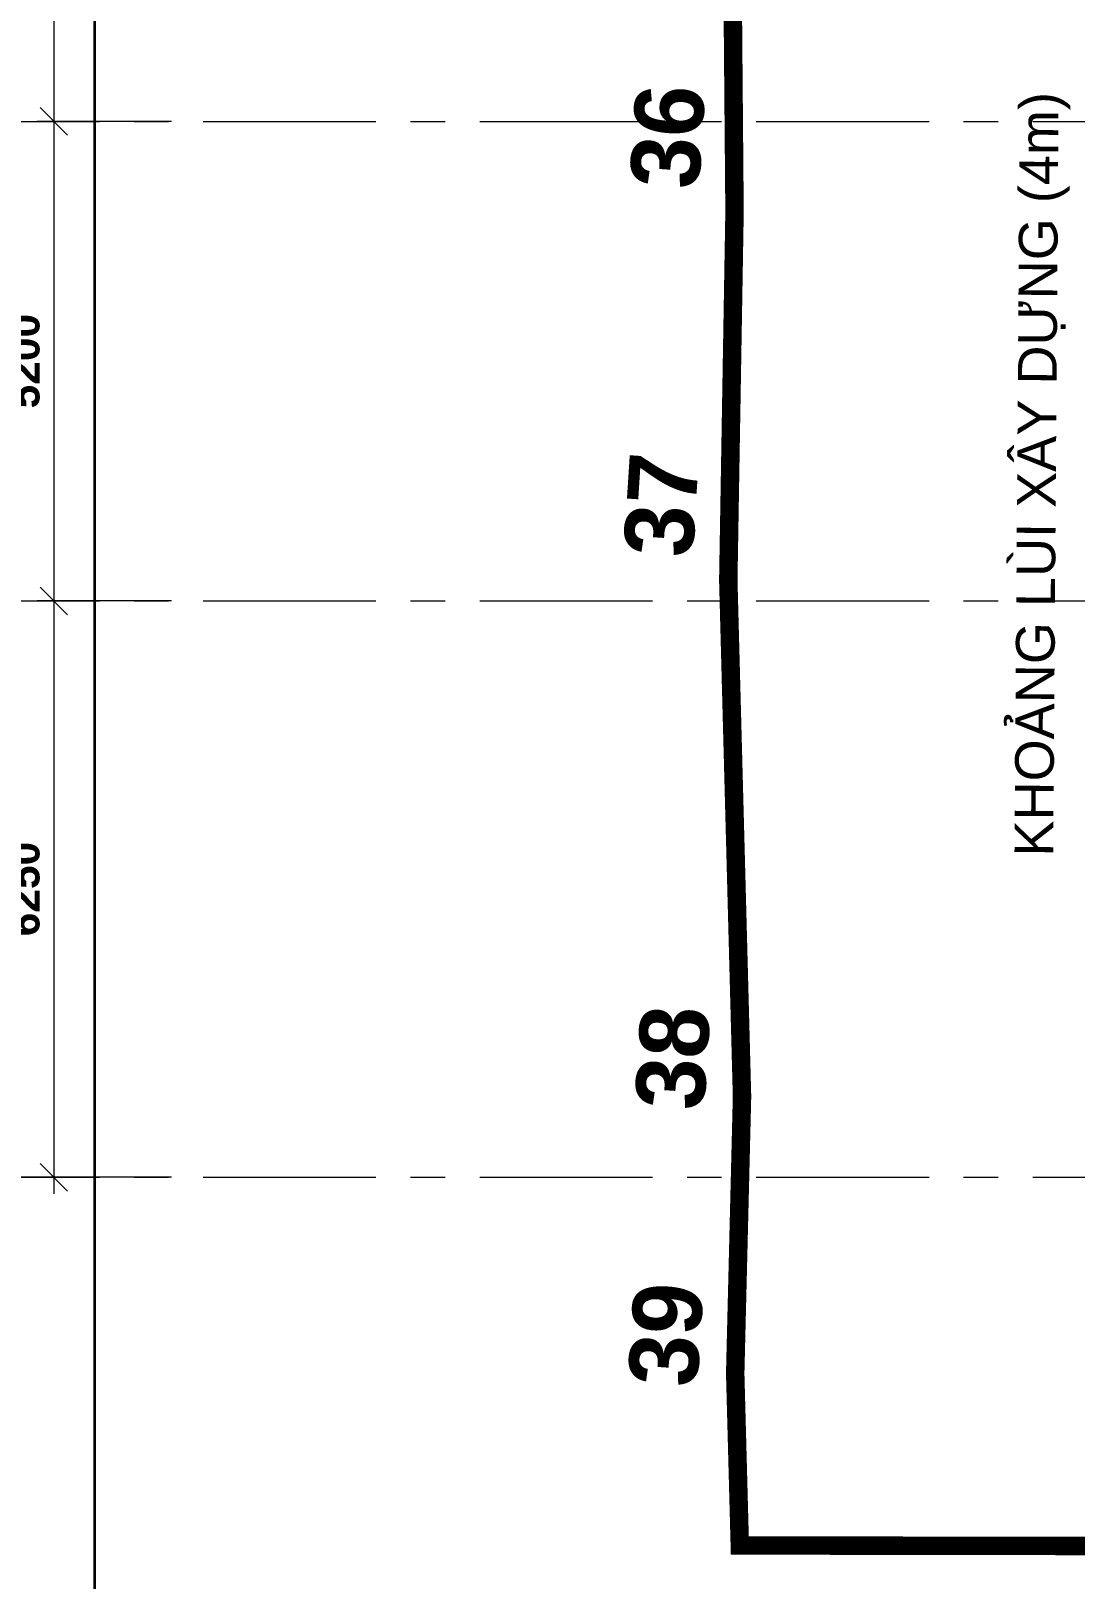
# Model space of a CAD drawing. Header units: millimetres. Extents: x -100356 to 314685, y 446 to 1273965.
# Drawn here: x 28363 to 39691, y 888592 to 905381 of the extents above; entities that cross this region are included whole.
import ezdxf
from ezdxf.xclip import XClip

# ---------------------------------------------------------------- set-up
doc = ezdxf.new("R2010")
doc.units = ezdxf.units.MM
doc.header["$XCLIPFRAME"] = 2
doc.linetypes.add('20180221 BF$0$DASHDOT', pattern=[1, 0.5, -0.25, 0, -0.25])
doc.linetypes.add('CENTER', pattern=[2, 1.25, -0.25, 0.25, -0.25])
doc.layers.get('DEFPOINTS').update_dxf_attribs({"lineweight": 13})
for name, color, linetype in [('20180221 BF$0$10', 1, 'Continuous'), ('20180221 BF$0$sohieu_diem', 2, 'Continuous'), ('20180221 BF$0$TREE', 99, 'Continuous')]:
    doc.layers.add(name, color=color, linetype=linetype)
for name, color, linetype, lineweight in [('20180221 BF$0$setback', 1, 'Continuous', 13), ('A.Concrete', 7, 'Continuous', 25), ('GJ', 1, 'Continuous', 13), ('LDIM OUT', 250, 'Continuous', 13), ('LGI', 250, 'CENTER', 9), ('luoicot', 30, 'Continuous', 13), ('TEXT', 6, 'Continuous', 20)]:
    doc.layers.add(name, color=color, linetype=linetype, lineweight=lineweight)
doc.layers.add('@area depoint', color=8, linetype='Continuous', lineweight=35, plot=False)
doc.styles.add('20180221 BF$0$VAPTIMN', font='VNI-Aptima-Bold.TTF')
doc.styles.add('ARIAL', font='Font - TrueType - Arial Bold.ttf')
doc.styles.add('VnArial', font='Font - TrueType - Arial.ttf')
doc.dimstyles.new('TL 150 OUT', dxfattribs={"dimscale": 150, "dimtxt": 2.2, "dimasz": 2, "dimexe": 1.2, "dimexo": 1.5, "dimgap": 1, "dimtad": 1, "dimdec": 0, "dimdsep": 46, "dimtxsty": 'ARIAL', "dimblk": 'OBLIQUE', "dimcen": 2, "dimdle": 1.2, "dimclrd": 256, "dimclre": 256, "dimclrt": 4, "dimaunit": 1, "dimadec": 0, "dimazin": 0, "dimtfac": 1, "dimtdec": 0, "dimtix": 1, "dimtmove": 2, "dimatfit": 3, "dimfxl": 1, "dimtolj": 1, "dimtzin": 0, "dimarcsym": 0})

# ---------------------------------------------------------------- blocks, each defined once
blk = doc.blocks.new('_Oblique')
at = {"color": 0, "linetype": 'ByBlock', "lineweight": -2}
blk.add_line((-0.5, -0.5), (0.5, 0.5), dxfattribs=at)
blk = doc.blocks.new('*D497')
at = {"layer": 'DEFPOINTS', "color": 0, "ltscale": 1000, "transparency": 16777216}
for p in [(2129, 30950), (3629, 30950), (2129, 24500)]:
    blk.add_point(p, dxfattribs=at)
at = {"layer": 'LDIM OUT', "lineweight": -2, "ltscale": 1000, "transparency": 16777216}
for p, q in [((3629, 24320), (3629, 31130)), ((2354, 30950), (3809, 30950)), ((2354, 24500), (3809, 24500))]:
    blk.add_line(p, q, dxfattribs=at)
at = {"layer": 'LDIM OUT', "lineweight": -2, "ltscale": 1000, "transparency": 16777216, "xscale": 300, "yscale": 300, "zscale": 300}
for p, rotation in [((3629, 30950), 90), ((3629, 24500), 270)]:
    blk.add_blockref('_Oblique', p, dxfattribs=dict(at, rotation=rotation))
at = {"layer": 'LDIM OUT', "color": 4, "ltscale": 1000, "transparency": 16777216, "insert": (3947, 27725), "char_height": 330, "attachment_point": 5, "rotation": 270, "style": 'ARIAL'}
blk.add_mtext('\\A1;6450', dxfattribs=at)
blk = doc.blocks.new('*D498')
at = {"layer": 'DEFPOINTS', "color": 0, "ltscale": 1000, "transparency": 16777216}
for p in [(2129, 36150), (3629, 36150), (2129, 30950)]:
    blk.add_point(p, dxfattribs=at)
at = {"layer": 'LDIM OUT', "lineweight": -2, "ltscale": 1000, "transparency": 16777216}
for p, q in [((3629, 30770), (3629, 36330)), ((2354, 36150), (3809, 36150)), ((2354, 30950), (3809, 30950))]:
    blk.add_line(p, q, dxfattribs=at)
at = {"layer": 'LDIM OUT', "lineweight": -2, "ltscale": 1000, "transparency": 16777216, "xscale": 300, "yscale": 300, "zscale": 300}
for p, rotation in [((3629, 36150), 90), ((3629, 30950), 270)]:
    blk.add_blockref('_Oblique', p, dxfattribs=dict(at, rotation=rotation))
at = {"layer": 'LDIM OUT', "color": 4, "ltscale": 1000, "transparency": 16777216, "insert": (3947, 33550), "char_height": 330, "attachment_point": 5, "rotation": 270, "style": 'ARIAL'}
blk.add_mtext('\\A1;5200', dxfattribs=at)
blk = doc.blocks.new('*D499')
at = {"layer": 'DEFPOINTS', "color": 0, "ltscale": 1000, "transparency": 16777216}
for p in [(2129, 42400), (3629, 42400), (2129, 36150)]:
    blk.add_point(p, dxfattribs=at)
at = {"layer": 'LDIM OUT', "lineweight": -2, "ltscale": 1000, "transparency": 16777216}
for p, q in [((3629, 35970), (3629, 42580)), ((2354, 42400), (3809, 42400)), ((2354, 36150), (3809, 36150))]:
    blk.add_line(p, q, dxfattribs=at)
at = {"layer": 'LDIM OUT', "lineweight": -2, "ltscale": 1000, "transparency": 16777216, "xscale": 300, "yscale": 300, "zscale": 300}
for p, rotation in [((3629, 42400), 90), ((3629, 36150), 270)]:
    blk.add_blockref('_Oblique', p, dxfattribs=dict(at, rotation=rotation))
at = {"layer": 'LDIM OUT', "color": 4, "ltscale": 1000, "transparency": 16777216, "insert": (3947, 39275), "char_height": 330, "attachment_point": 5, "rotation": 270, "style": 'ARIAL'}
blk.add_mtext('\\A1;6250', dxfattribs=at)
blk = doc.blocks.new('*D509')
at = {"layer": 'DEFPOINTS', "color": 0, "ltscale": 1000, "transparency": 16777216}
for p in [(2129, 42400), (2129, 0), (4829, 0)]:
    blk.add_point(p, dxfattribs=at)
at = {"layer": 'LDIM OUT', "lineweight": -2, "ltscale": 1000, "transparency": 16777216}
for p, q in [((4829, 42580), (4829, -180)), ((2354, 42400), (5009, 42400)), ((2354, 0), (5009, 0))]:
    blk.add_line(p, q, dxfattribs=at)
at = {"layer": 'LDIM OUT', "lineweight": -2, "ltscale": 1000, "transparency": 16777216, "xscale": 300, "yscale": 300, "zscale": 300}
for p, rotation in [((4829, 42400), 90), ((4829, 0), 270)]:
    blk.add_blockref('_Oblique', p, dxfattribs=dict(at, rotation=rotation))
at = {"layer": 'LDIM OUT', "color": 4, "ltscale": 1000, "transparency": 16777216, "insert": (5147, 21200), "char_height": 330, "attachment_point": 5, "rotation": 270, "style": 'ARIAL'}
blk.add_mtext('\\A1;42400', dxfattribs=at)
blk = doc.blocks.new('SITE')
at = {"layer": 'TEXT', "insert": (-43893, 3482), "char_height": 420, "width": 9033.43, "attachment_point": 1, "rotation": 89.5885, "style": 'VnArial'}
blk.add_mtext('KHOẢNG LÙI XÂY DỰNG (4m)', dxfattribs=at)
blk = doc.blocks.new('20180221 BF$0$hientrang')
at = {"layer": '20180221 BF$0$10', "color": 1, "linetype": 'Continuous'}
for p, q in [((-95312, 95702, 0), (-99272, 95417, 0)), ((-99272, 95417, 0), (-103263, 95232, 0)), ((-103263, 95232, 0), (-108843, 94729, 0)), ((-108843, 94729, 0), (-111844, 94613, 0)), ((-111844, 94613, 0), (-113704, 94445, 0)), ((-113704, 94445, 0), (-110540, 43326, 0))]:
    blk.add_line(p, q, dxfattribs=at)
at = {"layer": '20180221 BF$0$10', "color": 1}
for p, q in [((-95312, 95702, 0), (-99272, 95417, 0)), ((-99272, 95417, 0), (-103263, 95232, 0)), ((-103263, 95232, 0), (-108843, 94729, 0)), ((-108843, 94729, 0), (-111844, 94613, 0)), ((-111844, 94613, 0), (-113704, 94445, 0)), ((-113704, 94445, 0), (-110540, 43326, 0))]:
    blk.add_line(p, q, dxfattribs=at)
at = {"layer": '20180221 BF$0$setback', "color": 1, "linetype": '20180221 BF$0$DASHDOT', "ltscale": 200, "const_width": 200, "elevation": 0}
blk.add_lwpolyline([(-90121, 104815), (-91714, 102077), (-92674, 102048), (-92312, 95898), (-95312, 95702), (-99272, 95417), (-103263, 95232), (-108843, 94729), (-111844, 94613), (-113704, 94445), (-110540, 43326), (-98301, 45606), (-91530, 9756)], dxfattribs=at)
at = {"layer": '20180221 BF$0$sohieu_diem', "color": 3, "const_width": 93.8, "elevation": 0}
for points in [[(-99319, 95417, 1), (-99226, 95417, 1)], [(-103310, 95232, 1), (-103216, 95232, 1)], [(-111890, 94613, 1), (-111797, 94613, 1)], [(-108890, 94729, 1), (-108796, 94729, 1)], [(-113751, 94445, 1), (-113657, 94445, 1)]]:
    blk.add_lwpolyline(points, format="xyb", close=True, dxfattribs=at)
at = {"layer": '20180221 BF$0$sohieu_diem', "color": 3, "style": '20180221 BF$0$VAPTIMN'}
for s, p in [('36', (-99062, 95821, 0)), ('37', (-103052, 95636, 0)), ('38', (-109029, 95134, 0)), ('39', (-112029, 95018, 0))]:
    blk.add_text(s, height=750, rotation=359.9273, dxfattribs=at).set_placement(p)
blk = doc.blocks.new('X-GRID')
at = {"layer": 'LGI', "ltscale": 1500}
for p, q in [((5008.8, 42400), (-57318.6, 42400)), ((5008.8, 36150), (-57318.6, 36150)), ((5008.8, 30950), (-57318.6, 30950))]:
    blk.add_line(p, q, dxfattribs=at)
at = {"layer": 'LDIM OUT', "ltscale": 1000}
for base, p1, p2, picture, middle in [((3628.8, 42400), (2128.8, 36150), (2128.8, 42400), '*D499', (3947.3, 39275)), ((4828.8, 0), (2128.8, 42400), (2128.8, 0), '*D509', (5147.3, 21200)), ((3628.8, 36150), (2128.8, 30950), (2128.8, 36150), '*D498', (3947.3, 33550)), ((3628.8, 30950), (2128.8, 24500), (2128.8, 30950), '*D497', (3947.3, 27725))]:
    dim = blk.add_linear_dim(base=base, p1=p1, p2=p2, angle=90, dimstyle='TL 150 OUT', override={"dimtad": 4}, dxfattribs=at)
    dim.commit()
    dim.dimension.update_dxf_attribs({"geometry": picture, "text_midpoint": middle})
blk = doc.blocks.new('A$C60262ED2')
at = {"rotation": 180}
blk.add_blockref('X-GRID', (7409, 51484, 0), dxfattribs=at)
blk = doc.blocks.new('column')
at = {"layer": 'luoicot', "ltscale": 0.5}
blk.add_blockref('A$C60262ED2', (-47109, -40384, 0), dxfattribs=at)

msp = doc.modelspace()

# ---------------------------------------------------------------- linework, layer by layer
at = {"layer": '@area depoint', "ltscale": 0.5, "elevation": 0}
msp.add_lwpolyline([(29051.7, 877836.8), (88451.7, 877836.8), (88451.7, 961836.8), (29051.7, 961836.8)], close=True, dxfattribs=at)

# ---------------------------------------------------------------- block references
at = {"layer": '20180221 BF$0$TREE'}
ref = msp.add_blockref('20180221 BF$0$hientrang', (137502.3, 996458.1, 0), dxfattribs=dict(at, rotation=86.37342821610302))
XClip(ref).set_block_clipping_path([(-133148.1755428242, 112075.9558377523), (-124131.7889780848, -30182.5877385634), (-23551.8986045148, -23807.8059542924), (-32568.2851692542, 118450.7376220233)])
at = {"layer": 'A.Concrete'}
msp.add_blockref('column', (71940.7, 924250, 0), dxfattribs=at)
at = {"layer": 'GJ'}
msp.add_blockref('SITE', (82927, 892947, 0), dxfattribs=at)

doc.saveas('drawing.dxf')
